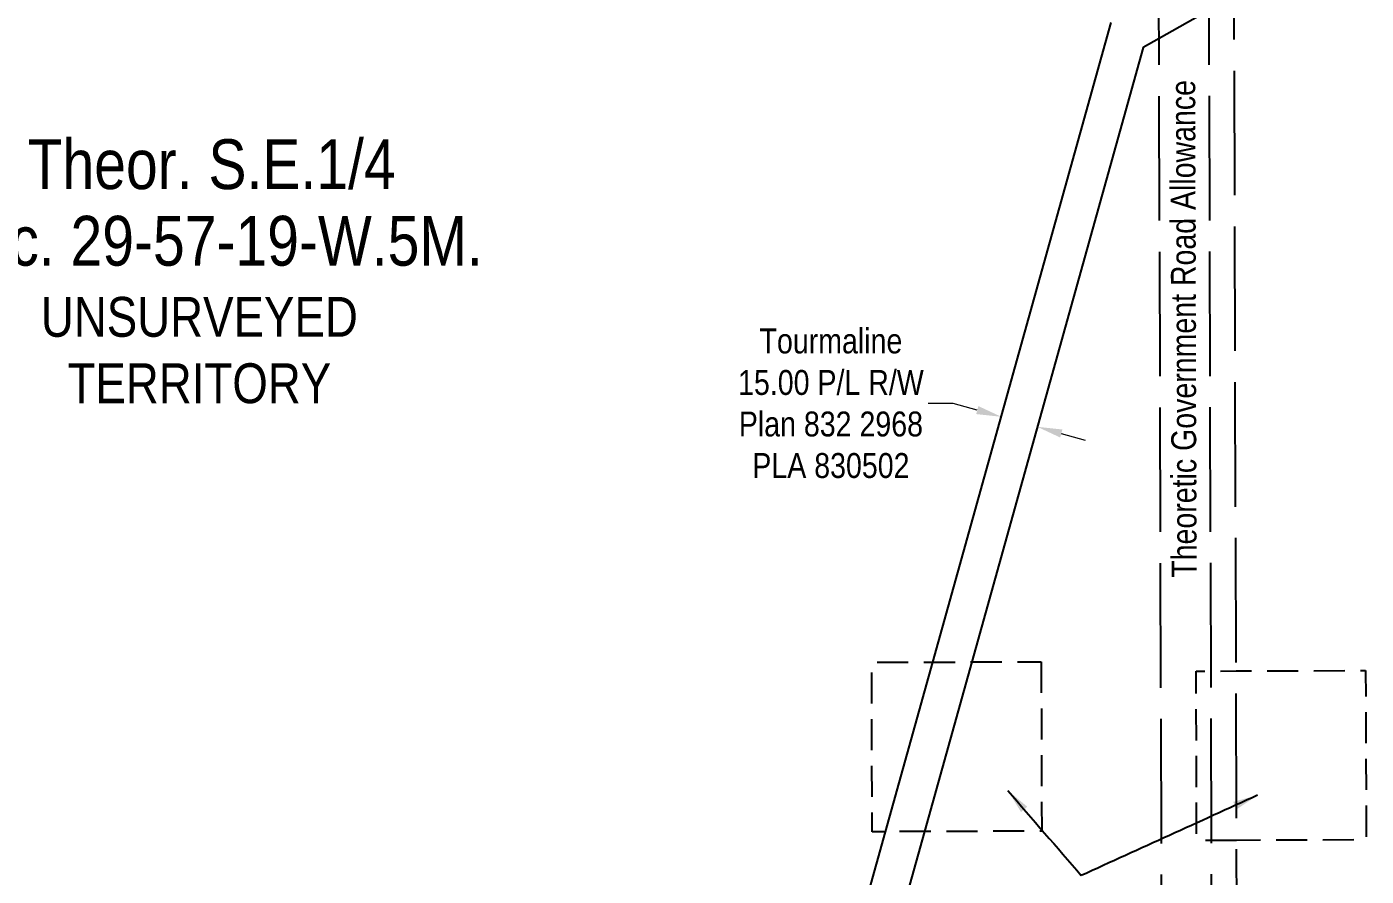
# Model space of a CAD drawing. Extents: x 511972 to 519868, y 5975265 to 5984215.
# Drawn here: x 514238 to 514775, y 5977929 to 5978270 of the extents above; entities that cross this region are included whole.
import ezdxf
from ezdxf.enums import TextEntityAlignment as Align

# ---------------------------------------------------------------- set-up
doc = ezdxf.new("R2010")
doc.units = 0
doc.header["$LTSCALE"] = 5
doc.header["$PDSIZE"] = 0.5
doc.linetypes.add('foc-ACCESSROAD', pattern=[3.75, 2.5, -1.25])
doc.linetypes.add('foc-UNSURVEYED', pattern=[12.5, 10, -2.5])
doc.layers.get('Defpoints').update_dxf_attribs({"color": 9})
for name, color, linetype in [('C-SYMBOL', 7, 'Continuous'), ('F-RW', 190, 'Continuous'), ('F-WS', 190, 'foc-ACCESSROAD'), ('L-ROAD-T', 7, 'Continuous'), ('L-UNS-T', 3, 'Continuous'), ('L-USEC', 7, 'foc-UNSURVEYED')]:
    doc.layers.add(name, color=color, linetype=linetype)
doc.layers.add('F-RW-T', color=190, linetype='Continuous', lineweight=9)
doc.styles.add('175L', font='ARIALN.TTF', dxfattribs={"height": 20})
doc.styles.add('80CG', font='ARIALN.TTF', dxfattribs={"height": 10})
doc.styles.add('80L', font='ARIALN.TTF', dxfattribs={"height": 10})
doc.dimstyles.new('Compass 5 000', dxfattribs={"dimscale": 5, "dimtxt": 9, "dimasz": 2, "dimexe": 0.2, "dimexo": 0.0625, "dimgap": 0.5, "dimtad": 0, "dimtih": 1, "dimtoh": 1, "dimzin": 0, "dimdsep": 46, "dimtxsty": '80CG', "dimcen": 0.1, "dimse1": 1, "dimse2": 1, "dimclrd": 256, "dimclrt": 256, "dimaunit": 1, "dimadec": 4, "dimazin": 0, "dimtfac": 0.06, "dimtofl": 0, "dimtmove": 0, "dimatfit": 1, "dimfxl": 0.2, "dimtolj": 1, "dimtzin": 0, "dimlwd": -1, "dimarcsym": 0})

# ---------------------------------------------------------------- blocks, each defined once
blk = doc.blocks.new('*D558')
at = {"layer": 'Defpoints', "color": 0, "transparency": 16777216}
for p in [(514630.82, 5978119.51), (514645.26, 5978115.48), (514629.1, 5978113.36)]:
    blk.add_point(p, dxfattribs=at)
at = {"layer": 'F-RW-T', "transparency": 16777216}
for p, q in [((514609.83, 5978118.73), (514599.83, 5978118.73)), ((514619.47, 5978116.04), (514609.83, 5978118.73)), ((514653.17, 5978106.64), (514662.81, 5978103.96))]:
    blk.add_line(p, q, dxfattribs=at)
for points in [[(514619.92, 5978117.65), (514619.02, 5978114.44), (514629.1, 5978113.36)], [(514653.62, 5978108.25), (514652.73, 5978105.04), (514643.54, 5978109.33)]]:
    blk.add_solid(points, dxfattribs=at)
at = {"layer": 'F-RW-T', "transparency": 16777216, "insert": (514560.75, 5978118.73), "char_height": 10, "attachment_point": 5, "style": '80CG'}
blk.add_mtext('\\A1;Tourmaline\\P15.00 P/L R/W\\PPlan 832 2968\\PPLA 830502', dxfattribs=at)

msp = doc.modelspace()

# ---------------------------------------------------------------- linework, layer by layer
at = {"layer": 'F-RW', "flags": 128}
for points in [[(514722.51, 5978282.403), (514692.402, 5978265.263), (514685.999, 5978261.617), (514617.22, 5978014.927), (514598.238, 5977946.843), (514577.023, 5977870.749)], [(514549.16, 5977826.631), (514582.66, 5977946.787), (514601.642, 5978014.871), (514673.217, 5978271.59)]]:
    msp.add_lwpolyline(points, dxfattribs=at)
at = {"layer": 'F-WS', "flags": 128}
for points in [[(514645.117, 5978015.026), (514645.314, 5977947.011), (514598.238, 5977946.843), (514582.66, 5977946.787), (514577.298, 5977946.768), (514577.1, 5978014.783), (514601.642, 5978014.871), (514617.22, 5978014.926), (514645.117, 5978015.026)], [(514723.495, 5977943.289), (514707.479, 5977943.233), (514707.26, 5978011.249), (514723.297, 5978011.306), (514775.275, 5978011.492), (514775.494, 5977943.476), (514723.495, 5977943.289)]]:
    msp.add_lwpolyline(points, close=True, dxfattribs=at)
at = {"layer": 'L-USEC'}
for p, q in [((514693.703, 5977817.111), (514691.368, 5978621.338)), ((514713.808, 5977817.184), (514711.473, 5978621.396)), ((514723.831, 5977827.272), (514721.526, 5978621.446))]:
    msp.add_line(p, q, dxfattribs=at)

# ---------------------------------------------------------------- texts
at = {"layer": 'C-SYMBOL', "color": 3, "style": '175L'}
for s, p in [('Theor. S.E.1/4', (514312.312, 5978198.773)), ('Sec. 29-57-19-W.5M.', (514312.312, 5978168.03))]:
    msp.add_text(s, height=19.98808, dxfattribs=at).set_placement(p, align=Align.BOTTOM_CENTER)
at = {"layer": 'L-ROAD-T', "style": '80L'}
msp.add_text('Theoretic Government Road Allowance', height=9.99404, rotation=90.16628, dxfattribs=at).set_placement((514702.17, 5978148.647), align=Align.MIDDLE_CENTER)
at = {"layer": 'L-UNS-T', "color": 3, "insert": (514307.385, 5978140.032), "char_height": 15.99046, "attachment_point": 5, "style": '80L'}
msp.add_mtext_dynamic_manual_height_columns('UNSURVEYED TERRITORY', width=126.41375, gutter_width=47.5, heights=[0], dxfattribs=at)

# ---------------------------------------------------------------- dimensions: what is measured, and where the dimension line sits
at = {"layer": 'F-RW-T'}
dim = msp.add_aligned_dim(p1=(514645.256, 5978115.483), p2=(514630.816, 5978119.509), distance=6.388, text='Tourmaline\\P15.00 P/L R/W\\PPlan 832 2968\\PPLA 830502', dimstyle='Compass 5 000', dxfattribs=at)
dim.commit()
dim.dimension.update_dxf_attribs({"geometry": '*D558', "text_midpoint": (514560.749, 5978118.727)})

# ---------------------------------------------------------------- leaders
at = {"layer": 'F-RW-T', "path_type": 1}
for points in [[(514631.731, 5977963.316), (514661.19, 5977929.194)], [(514731.936, 5977961.42), (514661.19, 5977929.194)]]:
    msp.add_leader(points, dimstyle='Compass 5 000', override={"dimgap": 0.5, "dimtad": 0}, dxfattribs=at)

doc.saveas('drawing.dxf')
